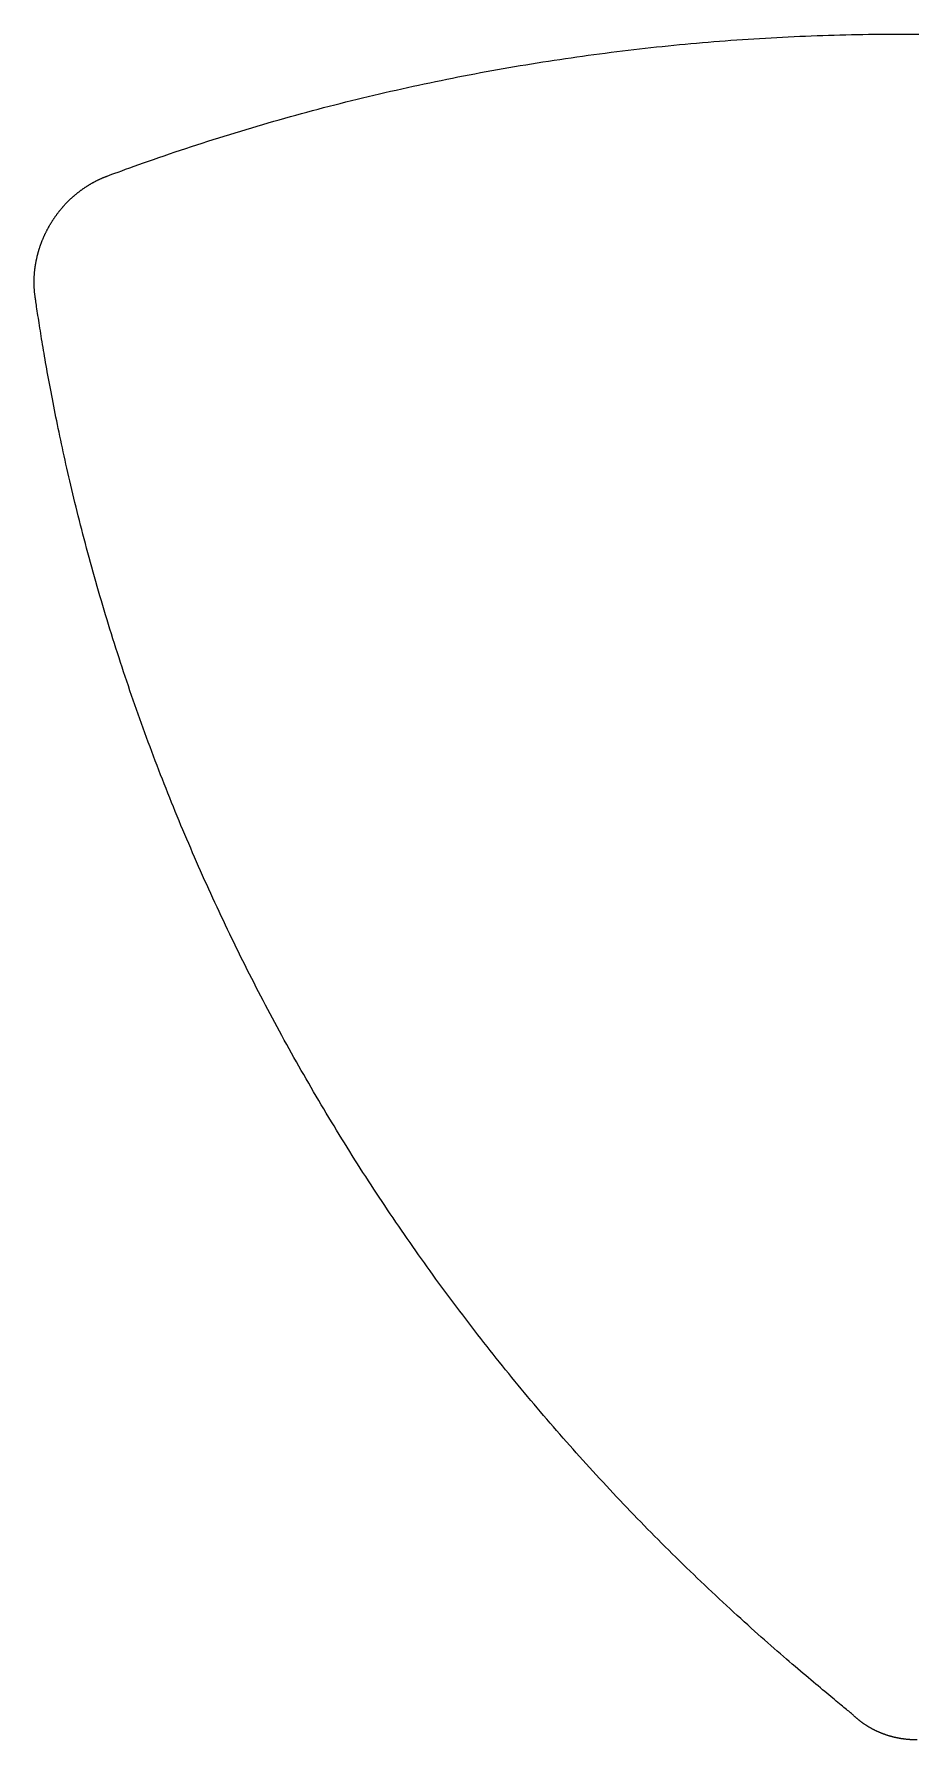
# Model space of a CAD drawing. Extents: x -3 to 136, y 0 to 121.
# Drawn here: x 26.33 to 33.34, y 10.92 to 24.47 of the extents above; entities that cross this region are included whole.
import ezdxf

# ---------------------------------------------------------------- set-up
doc = ezdxf.new("R2010")
doc.units = 0
doc.layers.get('0').update_dxf_attribs({"linetype": 'CONTINUOUS'})

msp = doc.modelspace()

# ---------------------------------------------------------------- linework, layer by layer
for points in [[(26.9096, 23.3415, 0), (26.9269, 23.3479, 0), (26.9473, 23.3555, 0), (26.9706, 23.364, 0), (26.9966, 23.3735, 0), (27.0251, 23.3839, 0), (27.0559, 23.3951, 0), (27.0888, 23.407, 0), (27.1236, 23.4195, 0), (27.1601, 23.4325, 0), (27.1981, 23.446, 0), (27.2375, 23.4599, 0), (27.2781, 23.4741, 0), (27.3196, 23.4886, 0), (27.3618, 23.5031, 0), (27.4047, 23.5178, 0), (27.4479, 23.5324, 0), (27.4912, 23.5469, 0), (27.5345, 23.5613, 0), (27.5779, 23.5756, 0), (27.6212, 23.5897, 0), (27.6647, 23.6038, 0), (27.7081, 23.6177, 0), (27.7516, 23.6316, 0), (27.7952, 23.6453, 0), (27.8387, 23.6589, 0), (27.8823, 23.6724, 0), (27.926, 23.6858, 0), (27.9696, 23.699, 0), (28.0133, 23.7122, 0), (28.0571, 23.7252, 0), (28.1008, 23.7382, 0), (28.1446, 23.751, 0), (28.1884, 23.7637, 0), (28.2323, 23.7763, 0), (28.2762, 23.7888, 0), (28.3201, 23.8011, 0), (28.3641, 23.8134, 0), (28.4081, 23.8255, 0), (28.4521, 23.8376, 0), (28.4961, 23.8495, 0), (28.5402, 23.8613, 0), (28.5843, 23.873, 0), (28.6285, 23.8846, 0), (28.6726, 23.896, 0), (28.7168, 23.9074, 0), (28.7611, 23.9186, 0), (28.8053, 23.9297, 0), (28.8496, 23.9407, 0), (28.8939, 23.9516, 0), (28.9383, 23.9624, 0), (28.9826, 23.9731, 0), (29.027, 23.9837, 0), (29.0714, 23.9941, 0), (29.1159, 24.0044, 0), (29.1603, 24.0147, 0), (29.2048, 24.0248, 0), (29.2493, 24.0347, 0), (29.2939, 24.0446, 0), (29.3384, 24.0544, 0), (29.383, 24.064, 0), (29.4276, 24.0736, 0), (29.4722, 24.083, 0), (29.5169, 24.0923, 0), (29.5616, 24.1015, 0), (29.6063, 24.1106, 0), (29.651, 24.1196, 0), (29.6957, 24.1284, 0), (29.7405, 24.1372, 0), (29.7853, 24.1458, 0), (29.8301, 24.1543, 0), (29.8749, 24.1627, 0), (29.9198, 24.171, 0), (29.9647, 24.1792, 0), (30.0095, 24.1872, 0), (30.0545, 24.1952, 0), (30.0994, 24.203, 0), (30.1443, 24.2107, 0), (30.1893, 24.2183, 0), (30.2343, 24.2258, 0), (30.2793, 24.2332, 0), (30.3243, 24.2405, 0), (30.3694, 24.2476, 0), (30.4144, 24.2546, 0), (30.4595, 24.2616, 0), (30.5046, 24.2684, 0), (30.5497, 24.2751, 0), (30.5948, 24.2817, 0), (30.64, 24.2881, 0), (30.6851, 24.2945, 0), (30.7303, 24.3007, 0), (30.7755, 24.3069, 0), (30.8207, 24.3129, 0), (30.8659, 24.3188, 0), (30.9112, 24.3246, 0), (30.9564, 24.3302, 0), (31.0017, 24.3358, 0), (31.047, 24.3412, 0), (31.0923, 24.3466, 0), (31.1376, 24.3518, 0), (31.1829, 24.3569, 0), (31.2282, 24.3619, 0), (31.2736, 24.3668, 0), (31.3189, 24.3715, 0), (31.3643, 24.3762, 0), (31.4097, 24.3807, 0), (31.4551, 24.3851, 0), (31.5005, 24.3895, 0), (31.5459, 24.3937, 0), (31.5913, 24.3977, 0), (31.6368, 24.4017, 0), (31.6822, 24.4056, 0), (31.7277, 24.4093, 0), (31.7732, 24.4129, 0), (31.8186, 24.4164, 0), (31.8641, 24.4198, 0), (31.9096, 24.4231, 0), (31.9551, 24.4263, 0), (32.0007, 24.4293, 0), (32.0462, 24.4323, 0), (32.0917, 24.4351, 0), (32.1373, 24.4378, 0), (32.1828, 24.4404, 0), (32.2284, 24.4429, 0), (32.2739, 24.4453, 0), (32.3195, 24.4476, 0), (32.3651, 24.4497, 0), (32.4107, 24.4517, 0), (32.4563, 24.4537, 0), (32.5019, 24.4555, 0), (32.5475, 24.4572, 0), (32.5931, 24.4587, 0), (32.6387, 24.4602, 0), (32.6843, 24.4615, 0), (32.7299, 24.4628, 0), (32.7755, 24.4639, 0), (32.8209, 24.4649, 0), (32.8662, 24.4658, 0), (32.9114, 24.4666, 0), (32.9565, 24.4672, 0), (33.0015, 24.4678, 0), (33.0464, 24.4682, 0), (33.0912, 24.4685, 0), (33.1359, 24.4688, 0), (33.1804, 24.4689, 0), (33.2249, 24.4689, 0), (33.2692, 24.4688, 0), (33.3135, 24.4685, 0), (33.3576, 24.4682, 0)], [(26.3379, 22.3755, 0), (26.3374, 22.3793, 0), (26.3368, 22.383, 0), (26.3363, 22.3868, 0), (26.3358, 22.3905, 0), (26.3353, 22.3943, 0), (26.3349, 22.3981, 0), (26.3344, 22.4018, 0), (26.334, 22.4056, 0), (26.3335, 22.4094, 0), (26.3331, 22.4131, 0), (26.3328, 22.4169, 0), (26.3324, 22.4207, 0), (26.3321, 22.4244, 0), (26.3317, 22.4282, 0), (26.3314, 22.432, 0), (26.3311, 22.4358, 0), (26.3308, 22.4396, 0), (26.3306, 22.4434, 0), (26.3303, 22.4471, 0), (26.3301, 22.4509, 0), (26.3299, 22.4547, 0), (26.3297, 22.4585, 0), (26.3296, 22.4623, 0), (26.3294, 22.4661, 0), (26.3293, 22.4699, 0), (26.3291, 22.4737, 0), (26.329, 22.4774, 0), (26.329, 22.4812, 0), (26.3289, 22.485, 0), (26.3288, 22.4888, 0), (26.3288, 22.4926, 0), (26.3288, 22.4964, 0), (26.3288, 22.5002, 0), (26.3288, 22.504, 0), (26.3288, 22.5078, 0), (26.3289, 22.5116, 0), (26.329, 22.5154, 0), (26.329, 22.5192, 0), (26.3291, 22.523, 0), (26.3293, 22.5268, 0), (26.3294, 22.5306, 0), (26.3295, 22.5344, 0), (26.3297, 22.5381, 0), (26.3299, 22.5419, 0), (26.3301, 22.5457, 0), (26.3303, 22.5495, 0), (26.3306, 22.5533, 0), (26.3308, 22.5571, 0), (26.3311, 22.5609, 0), (26.3314, 22.5647, 0), (26.3317, 22.5685, 0), (26.332, 22.5722, 0), (26.3323, 22.576, 0), (26.3327, 22.5798, 0), (26.3331, 22.5836, 0), (26.3334, 22.5874, 0), (26.3338, 22.5911, 0), (26.3343, 22.5949, 0), (26.3347, 22.5987, 0), (26.3351, 22.6025, 0), (26.3356, 22.6062, 0), (26.3361, 22.61, 0), (26.3366, 22.6138, 0), (26.3371, 22.6175, 0), (26.3376, 22.6213, 0), (26.3382, 22.6251, 0), (26.3388, 22.6288, 0), (26.3393, 22.6326, 0), (26.3399, 22.6363, 0), (26.3405, 22.6401, 0), (26.3412, 22.6438, 0), (26.3418, 22.6476, 0), (26.3425, 22.6513, 0), (26.3432, 22.655, 0), (26.3439, 22.6588, 0), (26.3446, 22.6625, 0), (26.3453, 22.6662, 0), (26.346, 22.67, 0), (26.3468, 22.6737, 0), (26.3476, 22.6774, 0), (26.3483, 22.6811, 0), (26.3491, 22.6848, 0), (26.35, 22.6885, 0), (26.3508, 22.6922, 0), (26.3517, 22.6959, 0), (26.3525, 22.6996, 0), (26.3534, 22.7033, 0), (26.3543, 22.707, 0), (26.3552, 22.7107, 0), (26.3561, 22.7144, 0), (26.3571, 22.7181, 0), (26.358, 22.7217, 0), (26.359, 22.7254, 0), (26.36, 22.7291, 0), (26.361, 22.7327, 0), (26.362, 22.7364, 0), (26.3631, 22.7401, 0), (26.3641, 22.7437, 0), (26.3652, 22.7474, 0), (26.3663, 22.751, 0), (26.3674, 22.7546, 0), (26.3685, 22.7583, 0), (26.3696, 22.7619, 0), (26.3707, 22.7655, 0), (26.3719, 22.7691, 0), (26.3731, 22.7727, 0), (26.3743, 22.7763, 0), (26.3755, 22.7799, 0), (26.3767, 22.7835, 0), (26.3779, 22.7871, 0), (26.3791, 22.7907, 0), (26.3804, 22.7943, 0), (26.3817, 22.7979, 0), (26.383, 22.8015, 0), (26.3843, 22.805, 0), (26.3856, 22.8086, 0), (26.3869, 22.8121, 0), (26.3883, 22.8157, 0), (26.3897, 22.8192, 0), (26.391, 22.8228, 0), (26.3924, 22.8263, 0), (26.3938, 22.8299, 0), (26.3953, 22.8334, 0), (26.3967, 22.8369, 0), (26.3982, 22.8404, 0), (26.3996, 22.8439, 0), (26.4011, 22.8474, 0), (26.4026, 22.8509, 0), (26.4041, 22.8544, 0), (26.4056, 22.8579, 0), (26.4072, 22.8614, 0), (26.4087, 22.8648, 0), (26.4103, 22.8683, 0), (26.4119, 22.8717, 0), (26.4135, 22.8752, 0), (26.4151, 22.8786, 0), (26.4167, 22.8821, 0), (26.4183, 22.8855, 0), (26.42, 22.8889, 0), (26.4217, 22.8924, 0), (26.4233, 22.8958, 0), (26.425, 22.8992, 0), (26.4267, 22.9026, 0), (26.4285, 22.9059, 0), (26.4302, 22.9093, 0), (26.4319, 22.9127, 0), (26.4337, 22.9161, 0), (26.4355, 22.9194, 0), (26.4373, 22.9228, 0), (26.4391, 22.9261, 0), (26.4409, 22.9295, 0), (26.4427, 22.9328, 0), (26.4446, 22.9361, 0), (26.4464, 22.9394, 0), (26.4483, 22.9427, 0), (26.4502, 22.946, 0), (26.4521, 22.9493, 0), (26.454, 22.9526, 0), (26.4559, 22.9559, 0), (26.4579, 22.9591, 0), (26.4598, 22.9624, 0), (26.4618, 22.9657, 0), (26.4638, 22.9689, 0), (26.4657, 22.9721, 0), (26.4677, 22.9754, 0), (26.4698, 22.9786, 0), (26.4718, 22.9818, 0), (26.4738, 22.985, 0), (26.4759, 22.9882, 0), (26.478, 22.9914, 0), (26.48, 22.9945, 0), (26.4821, 22.9977, 0), (26.4842, 23.0009, 0), (26.4864, 23.004, 0), (26.4885, 23.0071, 0), (26.4906, 23.0103, 0), (26.4928, 23.0134, 0), (26.495, 23.0165, 0), (26.4971, 23.0196, 0), (26.4993, 23.0227, 0), (26.5016, 23.0258, 0), (26.5038, 23.0289, 0), (26.506, 23.0319, 0), (26.5083, 23.035, 0), (26.5105, 23.0381, 0), (26.5128, 23.0411, 0), (26.5151, 23.0441, 0), (26.5174, 23.0472, 0), (26.5197, 23.0502, 0), (26.522, 23.0532, 0), (26.5243, 23.0562, 0), (26.5267, 23.0591, 0), (26.529, 23.0621, 0), (26.5314, 23.0651, 0), (26.5338, 23.068, 0), (26.5362, 23.071, 0), (26.5386, 23.0739, 0), (26.541, 23.0768, 0), (26.5434, 23.0798, 0), (26.5459, 23.0827, 0), (26.5483, 23.0856, 0), (26.5508, 23.0884, 0), (26.5533, 23.0913, 0), (26.5557, 23.0942, 0), (26.5582, 23.097, 0), (26.5608, 23.0999, 0), (26.5633, 23.1027, 0), (26.5658, 23.1055, 0), (26.5684, 23.1084, 0), (26.5709, 23.1112, 0), (26.5735, 23.114, 0), (26.5761, 23.1167, 0), (26.5787, 23.1195, 0), (26.5813, 23.1223, 0), (26.5839, 23.125, 0), (26.5865, 23.1278, 0), (26.5892, 23.1305, 0), (26.5918, 23.1332, 0), (26.5945, 23.1359, 0), (26.5972, 23.1386, 0), (26.5998, 23.1413, 0), (26.6025, 23.144, 0), (26.6052, 23.1466, 0), (26.608, 23.1493, 0), (26.6107, 23.1519, 0), (26.6134, 23.1546, 0), (26.6162, 23.1572, 0), (26.619, 23.1598, 0), (26.6217, 23.1624, 0), (26.6245, 23.165, 0), (26.6273, 23.1675, 0), (26.6301, 23.1701, 0), (26.6329, 23.1726, 0), (26.6358, 23.1752, 0), (26.6386, 23.1777, 0), (26.6415, 23.1802, 0), (26.6443, 23.1827, 0), (26.6472, 23.1852, 0), (26.6501, 23.1877, 0), (26.653, 23.1902, 0), (26.6559, 23.1926, 0), (26.6588, 23.195, 0), (26.6617, 23.1975, 0), (26.6646, 23.1999, 0), (26.6676, 23.2023, 0), (26.6705, 23.2047, 0), (26.6735, 23.2071, 0), (26.6764, 23.2094, 0), (26.6794, 23.2118, 0), (26.6824, 23.2141, 0), (26.6854, 23.2164, 0), (26.6884, 23.2188, 0), (26.6914, 23.2211, 0), (26.6945, 23.2233, 0), (26.6975, 23.2256, 0), (26.7006, 23.2279, 0), (26.7036, 23.2301, 0), (26.7067, 23.2324, 0), (26.7098, 23.2346, 0), (26.7128, 23.2368, 0), (26.7159, 23.239, 0), (26.719, 23.2412, 0), (26.7222, 23.2433, 0), (26.7253, 23.2455, 0), (26.7284, 23.2476, 0), (26.7316, 23.2497, 0), (26.7347, 23.2519, 0), (26.7379, 23.254, 0), (26.741, 23.256, 0), (26.7442, 23.2581, 0), (26.7474, 23.2602, 0), (26.7506, 23.2622, 0), (26.7538, 23.2642, 0), (26.757, 23.2663, 0), (26.7602, 23.2683, 0), (26.7634, 23.2702, 0), (26.7667, 23.2722, 0), (26.7699, 23.2742, 0), (26.7732, 23.2761, 0), (26.7764, 23.2781, 0), (26.7797, 23.28, 0), (26.783, 23.2819, 0), (26.7863, 23.2838, 0), (26.7896, 23.2856, 0), (26.7929, 23.2875, 0), (26.7962, 23.2893, 0), (26.7995, 23.2911, 0), (26.8028, 23.293, 0), (26.8061, 23.2948, 0), (26.8095, 23.2965, 0), (26.8128, 23.2983, 0), (26.8162, 23.3001, 0), (26.8195, 23.3018, 0), (26.8229, 23.3035, 0), (26.8263, 23.3052, 0), (26.8297, 23.3069, 0), (26.8331, 23.3086, 0), (26.8365, 23.3103, 0), (26.8399, 23.3119, 0), (26.8433, 23.3135, 0), (26.8467, 23.3151, 0), (26.8502, 23.3167, 0), (26.8536, 23.3183, 0), (26.8571, 23.3199, 0), (26.8605, 23.3214, 0), (26.864, 23.323, 0), (26.8674, 23.3245, 0), (26.8709, 23.326, 0), (26.8744, 23.3275, 0), (26.8779, 23.329, 0), (26.8814, 23.3304, 0), (26.8849, 23.3319, 0), (26.8884, 23.3333, 0), (26.8919, 23.3347, 0), (26.8954, 23.3361, 0), (26.899, 23.3375, 0), (26.9025, 23.3388, 0), (26.906, 23.3402, 0), (26.9096, 23.3415, 0)], [(32.844, 11.1066, 0), (32.8408, 11.1096, 0), (32.8369, 11.1131, 0), (32.8323, 11.1171, 0), (32.827, 11.1216, 0), (32.8211, 11.1267, 0), (32.8144, 11.1322, 0), (32.8072, 11.1383, 0), (32.7993, 11.1449, 0), (32.7907, 11.152, 0), (32.7815, 11.1596, 0), (32.7717, 11.1677, 0), (32.7613, 11.1762, 0), (32.7503, 11.1853, 0), (32.7387, 11.1949, 0), (32.7265, 11.2049, 0), (32.7137, 11.2154, 0), (32.7004, 11.2264, 0), (32.6865, 11.2379, 0), (32.672, 11.2498, 0), (32.657, 11.2622, 0), (32.6415, 11.2751, 0), (32.6255, 11.2884, 0), (32.6089, 11.3021, 0), (32.5918, 11.3163, 0), (32.5742, 11.331, 0), (32.5562, 11.3461, 0), (32.5376, 11.3616, 0), (32.5186, 11.3776, 0), (32.4991, 11.394, 0), (32.4791, 11.4108, 0), (32.4587, 11.4281, 0), (32.4379, 11.4457, 0), (32.4166, 11.4638, 0), (32.3949, 11.4823, 0), (32.3728, 11.5012, 0), (32.3503, 11.5205, 0), (32.3274, 11.5402, 0), (32.3041, 11.5603, 0), (32.2804, 11.5808, 0), (32.2563, 11.6017, 0), (32.2319, 11.6229, 0), (32.2071, 11.6446, 0), (32.182, 11.6666, 0), (32.1566, 11.689, 0), (32.1308, 11.7118, 0), (32.1047, 11.7349, 0), (32.0783, 11.7584, 0), (32.0516, 11.7822, 0), (32.0245, 11.8065, 0), (31.9972, 11.831, 0), (31.9697, 11.8559, 0), (31.9418, 11.8812, 0), (31.9137, 11.9068, 0), (31.8854, 11.9327, 0), (31.8568, 11.959, 0), (31.8279, 11.9856, 0), (31.7989, 12.0125, 0), (31.7697, 12.0396, 0), (31.7407, 12.0667, 0), (31.7117, 12.0939, 0), (31.6828, 12.1211, 0), (31.654, 12.1484, 0), (31.6252, 12.1758, 0), (31.5965, 12.2032, 0), (31.5679, 12.2307, 0), (31.5394, 12.2582, 0), (31.5109, 12.2858, 0), (31.4825, 12.3134, 0), (31.4541, 12.3411, 0), (31.4258, 12.3688, 0), (31.3976, 12.3966, 0), (31.3695, 12.4245, 0), (31.3414, 12.4524, 0), (31.3134, 12.4804, 0), (31.2855, 12.5084, 0), (31.2576, 12.5365, 0), (31.2298, 12.5646, 0), (31.2021, 12.5928, 0), (31.1744, 12.621, 0), (31.1468, 12.6493, 0), (31.1193, 12.6777, 0), (31.0919, 12.7061, 0), (31.0645, 12.7346, 0), (31.0372, 12.7631, 0), (31.0099, 12.7917, 0), (30.9827, 12.8203, 0), (30.9556, 12.849, 0), (30.9286, 12.8777, 0), (30.9016, 12.9065, 0), (30.8747, 12.9354, 0), (30.8478, 12.9643, 0), (30.8211, 12.9933, 0), (30.7944, 13.0223, 0), (30.7677, 13.0514, 0), (30.7411, 13.0806, 0), (30.7146, 13.1098, 0), (30.6882, 13.139, 0), (30.6618, 13.1683, 0), (30.6355, 13.1977, 0), (30.6093, 13.2271, 0), (30.5831, 13.2566, 0), (30.557, 13.2862, 0), (30.531, 13.3158, 0), (30.505, 13.3454, 0), (30.4791, 13.3751, 0), (30.4533, 13.4049, 0), (30.4275, 13.4347, 0), (30.4018, 13.4646, 0), (30.3762, 13.4946, 0), (30.3506, 13.5246, 0), (30.3251, 13.5546, 0), (30.2997, 13.5847, 0), (30.2743, 13.6149, 0), (30.249, 13.6451, 0), (30.2238, 13.6754, 0), (30.1987, 13.7058, 0), (30.1736, 13.7362, 0), (30.1485, 13.7666, 0), (30.1236, 13.7972, 0), (30.0987, 13.8277, 0), (30.0738, 13.8584, 0), (30.0491, 13.8891, 0), (30.0244, 13.9198, 0), (29.9997, 13.9506, 0), (29.9752, 13.9815, 0), (29.9507, 14.0124, 0), (29.9262, 14.0434, 0), (29.9018, 14.0744, 0), (29.8775, 14.1055, 0), (29.8533, 14.1367, 0), (29.8291, 14.1679, 0), (29.805, 14.1992, 0), (29.781, 14.2305, 0), (29.757, 14.2619, 0), (29.7331, 14.2934, 0), (29.7092, 14.3249, 0), (29.6855, 14.3564, 0), (29.6617, 14.3881, 0), (29.6381, 14.4198, 0), (29.6145, 14.4515, 0), (29.591, 14.4833, 0), (29.5676, 14.5151, 0), (29.5442, 14.547, 0), (29.521, 14.5789, 0), (29.4977, 14.6109, 0), (29.4746, 14.643, 0), (29.4515, 14.675, 0), (29.4285, 14.7072, 0), (29.4056, 14.7394, 0), (29.3828, 14.7716, 0), (29.36, 14.8039, 0), (29.3373, 14.8362, 0), (29.3146, 14.8686, 0), (29.2921, 14.901, 0), (29.2696, 14.9335, 0), (29.2472, 14.966, 0), (29.2249, 14.9986, 0), (29.2026, 15.0313, 0), (29.1804, 15.0639, 0), (29.1583, 15.0966, 0), (29.1362, 15.1294, 0), (29.1143, 15.1622, 0), (29.0924, 15.1951, 0), (29.0705, 15.228, 0), (29.0488, 15.261, 0), (29.0271, 15.294, 0), (29.0055, 15.327, 0), (28.984, 15.3601, 0), (28.9626, 15.3933, 0), (28.9412, 15.4265, 0), (28.9199, 15.4597, 0), (28.8986, 15.493, 0), (28.8775, 15.5264, 0), (28.8564, 15.5597, 0), (28.8354, 15.5932, 0), (28.8145, 15.6266, 0), (28.7936, 15.6602, 0), (28.7729, 15.6937, 0), (28.7522, 15.7273, 0), (28.7315, 15.761, 0), (28.711, 15.7947, 0), (28.6905, 15.8284, 0), (28.6701, 15.8622, 0), (28.6498, 15.896, 0), (28.6295, 15.9299, 0), (28.6094, 15.9638, 0), (28.5893, 15.9978, 0), (28.5693, 16.0318, 0), (28.5493, 16.0659, 0), (28.5294, 16.0999, 0), (28.5097, 16.1341, 0), (28.4899, 16.1683, 0), (28.4703, 16.2025, 0), (28.4507, 16.2368, 0), (28.4313, 16.2711, 0), (28.4119, 16.3054, 0), (28.3925, 16.3398, 0), (28.3733, 16.3743, 0), (28.3541, 16.4087, 0), (28.335, 16.4433, 0), (28.316, 16.4778, 0), (28.297, 16.5124, 0), (28.2782, 16.5471, 0), (28.2594, 16.5818, 0), (28.2407, 16.6165, 0), (28.222, 16.6513, 0), (28.2035, 16.6861, 0), (28.185, 16.7209, 0), (28.1666, 16.7558, 0), (28.1483, 16.7908, 0), (28.13, 16.8257, 0), (28.1119, 16.8607, 0), (28.0938, 16.8958, 0), (28.0758, 16.9309, 0), (28.0578, 16.966, 0), (28.04, 17.0012, 0), (28.0222, 17.0364, 0), (28.0045, 17.0717, 0), (27.9869, 17.107, 0), (27.9694, 17.1423, 0), (27.9519, 17.1777, 0), (27.9345, 17.2131, 0), (27.9172, 17.2485, 0), (27.9, 17.284, 0), (27.8829, 17.3195, 0), (27.8658, 17.3551, 0), (27.8488, 17.3907, 0), (27.8319, 17.4263, 0), (27.8151, 17.462, 0), (27.7984, 17.4977, 0), (27.7817, 17.5334, 0), (27.7651, 17.5692, 0), (27.7486, 17.6051, 0), (27.7322, 17.6409, 0), (27.7159, 17.6768, 0), (27.6996, 17.7127, 0), (27.6834, 17.7487, 0), (27.6673, 17.7847, 0), (27.6513, 17.8208, 0), (27.6354, 17.8568, 0), (27.6195, 17.893, 0), (27.6037, 17.9291, 0), (27.588, 17.9653, 0), (27.5724, 18.0015, 0), (27.5569, 18.0378, 0), (27.5414, 18.0741, 0), (27.526, 18.1104, 0), (27.5108, 18.1468, 0), (27.4955, 18.1831, 0), (27.4804, 18.2196, 0), (27.4654, 18.256, 0), (27.4504, 18.2925, 0), (27.4355, 18.3291, 0), (27.4207, 18.3656, 0), (27.406, 18.4022, 0), (27.3914, 18.4389, 0), (27.3768, 18.4755, 0), (27.3623, 18.5122, 0), (27.348, 18.549, 0), (27.3337, 18.5857, 0), (27.3194, 18.6225, 0), (27.3053, 18.6594, 0), (27.2912, 18.6962, 0), (27.2773, 18.7331, 0), (27.2634, 18.7701, 0), (27.2496, 18.807, 0), (27.2358, 18.844, 0), (27.2222, 18.881, 0), (27.2086, 18.9181, 0), (27.1951, 18.9552, 0), (27.1818, 18.9923, 0), (27.1684, 19.0294, 0), (27.1552, 19.0666, 0), (27.1421, 19.1038, 0), (27.129, 19.1411, 0), (27.116, 19.1783, 0), (27.1031, 19.2156, 0), (27.0903, 19.253, 0), (27.0776, 19.2903, 0), (27.065, 19.3277, 0), (27.0524, 19.3652, 0), (27.04, 19.4026, 0), (27.0276, 19.4401, 0), (27.0153, 19.4776, 0), (27.0031, 19.5151, 0), (26.9909, 19.5527, 0), (26.9789, 19.5903, 0), (26.9669, 19.6279, 0), (26.955, 19.6656, 0), (26.9432, 19.7033, 0), (26.9315, 19.741, 0), (26.9199, 19.7787, 0), (26.9084, 19.8165, 0), (26.8969, 19.8543, 0), (26.8856, 19.8921, 0), (26.8743, 19.93, 0), (26.8631, 19.9678, 0), (26.852, 20.0058, 0), (26.841, 20.0437, 0), (26.83, 20.0816, 0), (26.8192, 20.1196, 0), (26.8084, 20.1576, 0), (26.7977, 20.1957, 0), (26.7871, 20.2337, 0), (26.7766, 20.2718, 0), (26.7663, 20.3097, 0), (26.7561, 20.3474, 0), (26.746, 20.3849, 0), (26.7361, 20.4221, 0), (26.7263, 20.4591, 0), (26.7167, 20.4959, 0), (26.7073, 20.5325, 0), (26.6979, 20.5689, 0), (26.6887, 20.605, 0), (26.6797, 20.6408, 0), (26.6708, 20.6765, 0), (26.662, 20.7119, 0), (26.6534, 20.747, 0), (26.6449, 20.7819, 0), (26.6366, 20.8166, 0), (26.6283, 20.8511, 0), (26.6202, 20.8852, 0), (26.6123, 20.9192, 0), (26.6045, 20.9528, 0), (26.5968, 20.9863, 0), (26.5892, 21.0194, 0), (26.5818, 21.0523, 0), (26.5745, 21.085, 0), (26.5673, 21.1174, 0), (26.5602, 21.1495, 0), (26.5533, 21.1813, 0), (26.5464, 21.2129, 0), (26.5397, 21.2442, 0), (26.5331, 21.2753, 0), (26.5267, 21.3061, 0), (26.5203, 21.3365, 0), (26.5141, 21.3668, 0), (26.508, 21.3967, 0), (26.502, 21.4263, 0), (26.4961, 21.4557, 0), (26.4903, 21.4848, 0), (26.4846, 21.5136, 0), (26.4791, 21.5421, 0), (26.4736, 21.5703, 0), (26.4683, 21.5982, 0), (26.463, 21.6258, 0), (26.4579, 21.6531, 0), (26.4528, 21.6801, 0), (26.4479, 21.7068, 0), (26.443, 21.7332, 0), (26.4383, 21.7593, 0), (26.4336, 21.7851, 0), (26.4291, 21.8105, 0), (26.4246, 21.8357, 0), (26.4203, 21.8605, 0), (26.416, 21.8851, 0), (26.4118, 21.9093, 0), (26.4078, 21.9332, 0), (26.4038, 21.9567, 0), (26.3999, 21.9799, 0), (26.396, 22.0028, 0), (26.3923, 22.0254, 0), (26.3887, 22.0477, 0), (26.3851, 22.0696, 0), (26.3816, 22.0911, 0), (26.3782, 22.1124, 0), (26.3749, 22.1333, 0), (26.3716, 22.1538, 0), (26.3685, 22.174, 0), (26.3654, 22.1939, 0), (26.3624, 22.2134, 0), (26.3594, 22.2325, 0), (26.3566, 22.2512, 0), (26.3539, 22.269, 0), (26.3513, 22.2858, 0), (26.3489, 22.3017, 0), (26.3467, 22.3163, 0), (26.3447, 22.3298, 0), (26.3429, 22.3419, 0), (26.3413, 22.3527, 0), (26.34, 22.3619, 0), (26.3388, 22.3695, 0), (26.3379, 22.3755, 0)], [(33.3418, 10.9178, 0), (33.3384, 10.9178, 0), (33.335, 10.9178, 0), (33.3316, 10.9178, 0), (33.3282, 10.9178, 0), (33.3248, 10.9179, 0), (33.3214, 10.9179, 0), (33.318, 10.918, 0), (33.3146, 10.9181, 0), (33.3112, 10.9182, 0), (33.3078, 10.9183, 0), (33.3045, 10.9185, 0), (33.3011, 10.9186, 0), (33.2977, 10.9188, 0), (33.2943, 10.919, 0), (33.2909, 10.9192, 0), (33.2875, 10.9194, 0), (33.2841, 10.9196, 0), (33.2808, 10.9199, 0), (33.2774, 10.9201, 0), (33.274, 10.9204, 0), (33.2706, 10.9207, 0), (33.2672, 10.921, 0), (33.2639, 10.9213, 0), (33.2605, 10.9216, 0), (33.2571, 10.922, 0), (33.2538, 10.9224, 0), (33.2504, 10.9227, 0), (33.247, 10.9231, 0), (33.2437, 10.9235, 0), (33.2403, 10.924, 0), (33.2369, 10.9244, 0), (33.2336, 10.9249, 0), (33.2302, 10.9253, 0), (33.2269, 10.9258, 0), (33.2235, 10.9263, 0), (33.2202, 10.9268, 0), (33.2168, 10.9274, 0), (33.2135, 10.9279, 0), (33.2101, 10.9285, 0), (33.2068, 10.929, 0), (33.2035, 10.9296, 0), (33.2001, 10.9302, 0), (33.1968, 10.9309, 0), (33.1935, 10.9315, 0), (33.1902, 10.9321, 0), (33.1868, 10.9328, 0), (33.1835, 10.9335, 0), (33.1802, 10.9342, 0), (33.1769, 10.9349, 0), (33.1736, 10.9356, 0), (33.1703, 10.9364, 0), (33.167, 10.9371, 0), (33.1637, 10.9379, 0), (33.1604, 10.9387, 0), (33.1571, 10.9395, 0), (33.1538, 10.9403, 0), (33.1505, 10.9411, 0), (33.1472, 10.942, 0), (33.144, 10.9428, 0), (33.1407, 10.9437, 0), (33.1374, 10.9446, 0), (33.1342, 10.9455, 0), (33.1309, 10.9464, 0), (33.1276, 10.9474, 0), (33.1244, 10.9483, 0), (33.1212, 10.9493, 0), (33.1179, 10.9502, 0), (33.1147, 10.9512, 0), (33.1114, 10.9523, 0), (33.1082, 10.9533, 0), (33.105, 10.9543, 0), (33.1018, 10.9554, 0), (33.0985, 10.9564, 0), (33.0953, 10.9575, 0), (33.0921, 10.9586, 0), (33.0889, 10.9597, 0), (33.0857, 10.9609, 0), (33.0825, 10.962, 0), (33.0793, 10.9632, 0), (33.0762, 10.9643, 0), (33.073, 10.9655, 0), (33.0698, 10.9667, 0), (33.0667, 10.968, 0), (33.0635, 10.9692, 0), (33.0603, 10.9704, 0), (33.0572, 10.9717, 0), (33.0541, 10.973, 0), (33.0509, 10.9743, 0), (33.0478, 10.9756, 0), (33.0447, 10.9769, 0), (33.0415, 10.9782, 0), (33.0384, 10.9796, 0), (33.0353, 10.9809, 0), (33.0322, 10.9823, 0), (33.0291, 10.9837, 0), (33.0261, 10.9851, 0), (33.023, 10.9865, 0), (33.0199, 10.988, 0), (33.0169, 10.9894, 0), (33.0138, 10.9909, 0), (33.0108, 10.9924, 0), (33.0077, 10.9939, 0), (33.0047, 10.9954, 0), (33.0017, 10.9969, 0), (32.9986, 10.9984, 0), (32.9956, 11, 0), (32.9926, 11.0015, 0), (32.9896, 11.0031, 0), (32.9866, 11.0047, 0), (32.9837, 11.0063, 0), (32.9807, 11.008, 0), (32.9777, 11.0096, 0), (32.9748, 11.0112, 0), (32.9718, 11.0129, 0), (32.9689, 11.0146, 0), (32.966, 11.0163, 0), (32.963, 11.018, 0), (32.9601, 11.0197, 0), (32.9572, 11.0214, 0), (32.9543, 11.0232, 0), (32.9514, 11.0249, 0), (32.9486, 11.0267, 0), (32.9457, 11.0285, 0), (32.9428, 11.0303, 0), (32.94, 11.0321, 0), (32.9371, 11.034, 0), (32.9343, 11.0358, 0), (32.9315, 11.0377, 0), (32.9287, 11.0395, 0), (32.9259, 11.0414, 0), (32.9231, 11.0433, 0), (32.9203, 11.0452, 0), (32.9175, 11.0472, 0), (32.9147, 11.0491, 0), (32.912, 11.0511, 0), (32.9092, 11.053, 0), (32.9065, 11.055, 0), (32.9038, 11.057, 0), (32.9011, 11.059, 0), (32.8984, 11.061, 0), (32.8957, 11.0631, 0), (32.893, 11.0651, 0), (32.8903, 11.0672, 0), (32.8876, 11.0693, 0), (32.885, 11.0714, 0), (32.8823, 11.0735, 0), (32.8797, 11.0756, 0), (32.8771, 11.0777, 0), (32.8745, 11.0799, 0), (32.8719, 11.082, 0), (32.8693, 11.0842, 0), (32.8667, 11.0864, 0), (32.8641, 11.0886, 0), (32.8616, 11.0908, 0), (32.859, 11.093, 0), (32.8565, 11.0953, 0), (32.854, 11.0975, 0), (32.8515, 11.0998, 0), (32.849, 11.1021, 0), (32.8465, 11.1043, 0), (32.844, 11.1066, 0)]]:
    msp.add_polyline3d(points)

doc.saveas('drawing.dxf')
